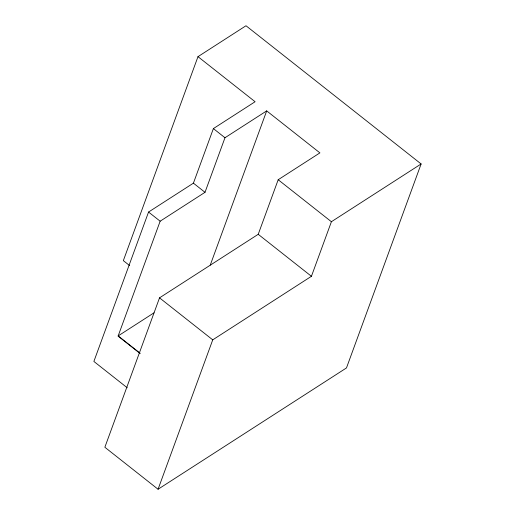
<?xml version="1.0" encoding="UTF-8"?>
<svg xmlns="http://www.w3.org/2000/svg" width="515" height="515" viewBox="0 0 515 515"><rect width="100%" height="100%" fill="white"/><g stroke="black" fill="none" stroke-linecap="round" stroke-linejoin="round"><path stroke-width="0.77" d="M139.996 353.432L118.083 336.14L160.152 221.199L205.009 192.314L224.978 137.743L266.693 110.886L319.905 152.878L278.19 179.735L258.221 234.306L159.528 297.85L104.854 447.258L158.066 489.25L346.479 367.935L421.122 163.957L245.996 25.75L197.985 56.663L123.343 260.635L129.619 265.586M197.985 56.663L255.099 101.732L213.384 128.589L193.415 183.16L148.552 212.045L93.878 361.446L127.224 387.763M210.249 265.116L266.693 110.886M158.066 489.25L212.74 339.849L311.433 276.298L331.402 221.727L421.122 163.957M154.017 312.824L118.173 335.909L140.08 353.2M213.384 128.589L224.978 137.743M278.19 179.735L331.402 221.727M193.415 183.16L205.009 192.314M258.221 234.306L311.433 276.298M148.552 212.045L160.152 221.199M159.528 297.85L212.74 339.849"/></g></svg>
